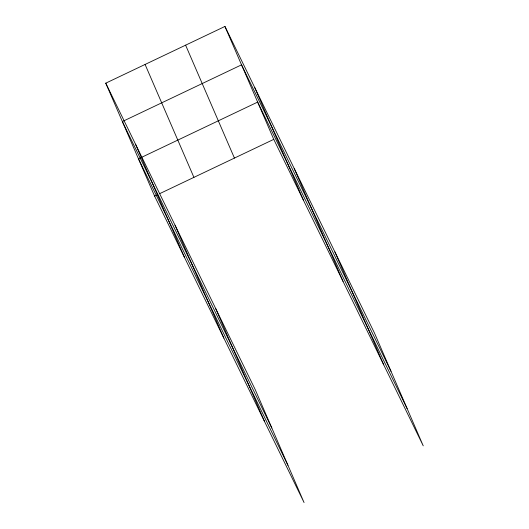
<?xml version="1.0" encoding="UTF-8"?>
<svg xmlns="http://www.w3.org/2000/svg" width="529" height="529" viewBox="0 0 529 529"><rect width="100%" height="100%" fill="white"/><g stroke="black" fill="none" stroke-linecap="round" stroke-linejoin="round"><path stroke-width="0.79" d="M105.76 83.165L255.236 389.635L304.063 502.55L154.587 196.08L105.76 83.165L224.937 26.45L374.413 332.92L423.24 445.835L273.764 139.365L224.937 26.45M154.587 196.08L157.556 194.665M159.784 193.607L273.764 139.365M391.01 371.312L241.535 64.842L122.364 121.558L271.84 428.027M407.125 408.573L257.649 102.104L138.479 158.819L287.948 465.289M334.91 251.93L383.737 364.845M294.217 168.493L343.043 281.408M254.713 87.503L303.54 200.418M185.606 45.163L234.433 158.078M145.091 64.452L193.918 177.367M215.733 308.645L264.566 421.56M175.039 225.202L223.866 338.124M135.536 144.219L184.363 257.134"/></g></svg>
